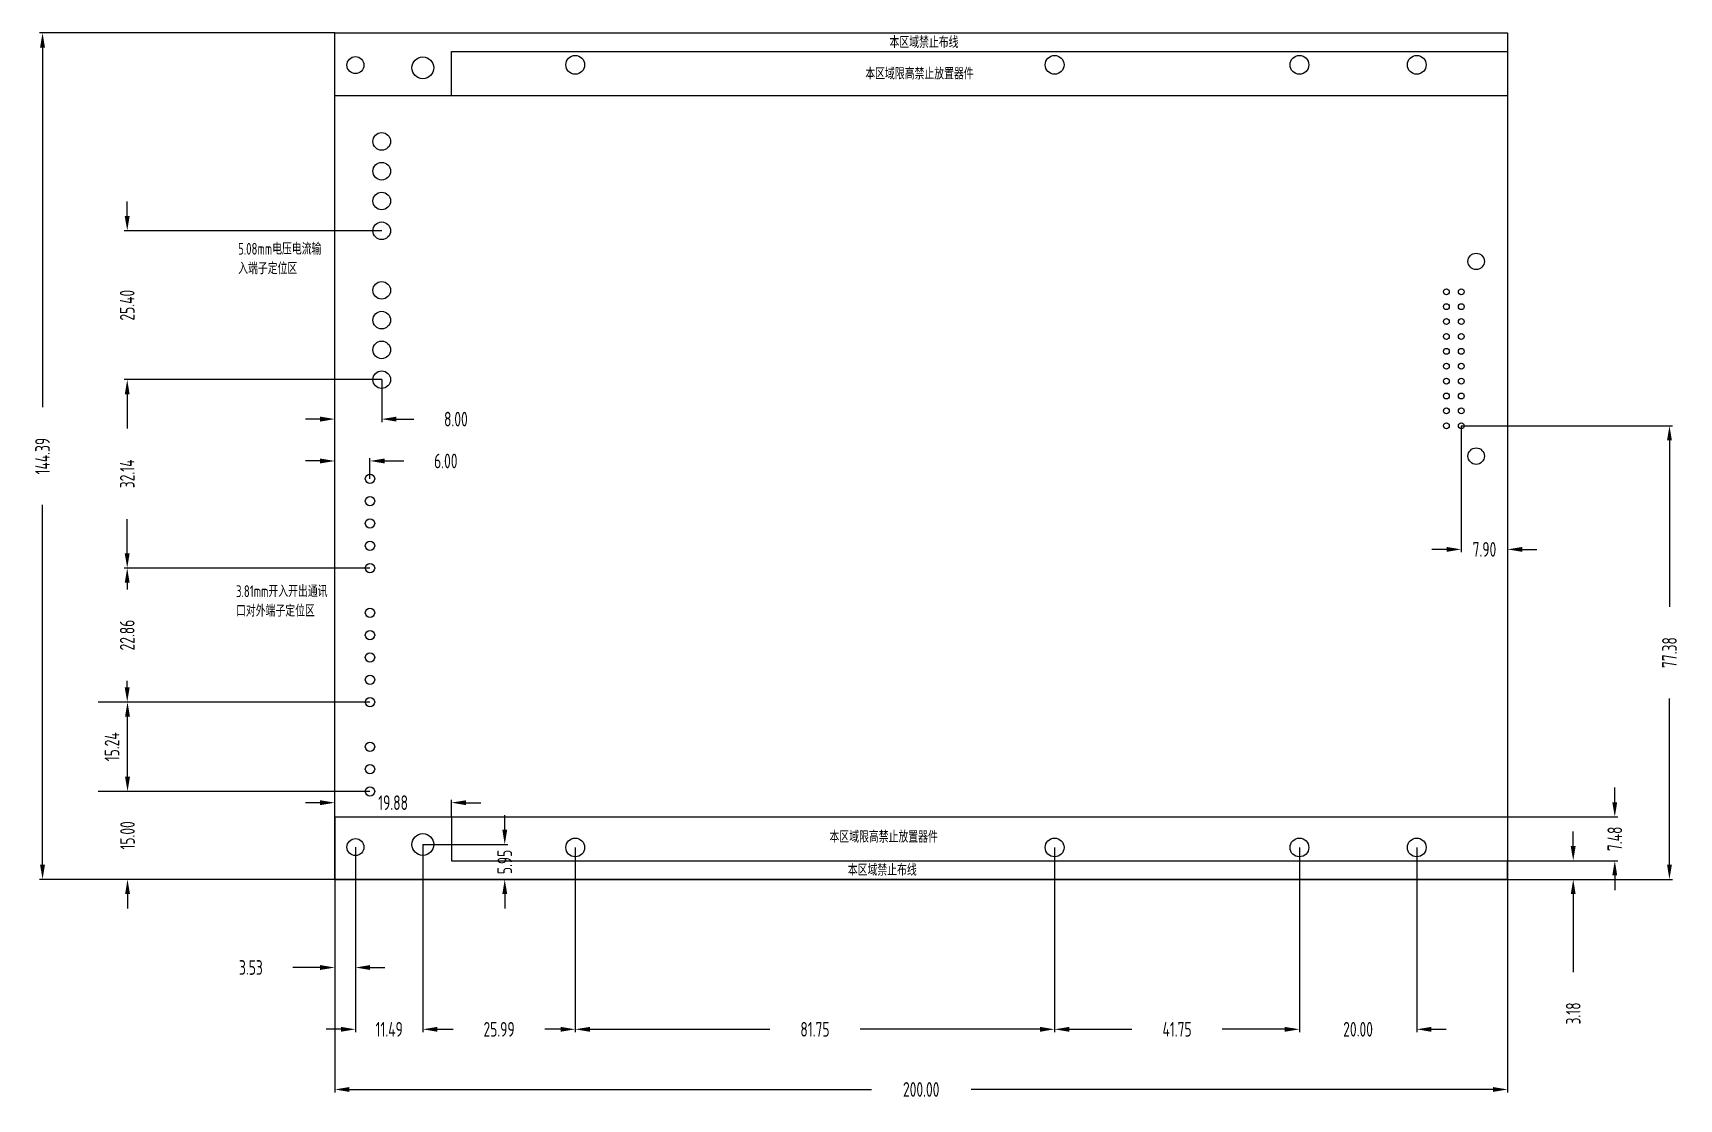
# Model space of a CAD drawing. Header units: millimetres. Extents: x -90 to 190, y -106 to 76.
import ezdxf

# ---------------------------------------------------------------- set-up
doc = ezdxf.new("R2010")
doc.units = ezdxf.units.MM
doc.header["$LTSCALE"] = 50
doc.header["$MEASUREMENT"] = 0
for name, color, linetype, plot in [('关键器件定位', 60, 'Continuous', False), ('外框层', 7, 'Continuous', False), ('开槽区', 50, 'Continuous', False)]:
    doc.layers.add(name, color=color, linetype=linetype, plot=plot)
doc.layers.add('文字说明层', color=6, linetype='Continuous')
doc.layers.add('禁布区', color=10, linetype='Continuous')
doc.styles.get("Standard").update_dxf_attribs({"font": 'tssdeng.shx', "width": 0.7, "bigfont": 'tssdchn.shx'})
doc.dimstyles.get("Standard").update_dxf_attribs({"dimscale": 50, "dimtxt": 0.05, "dimasz": 0.05, "dimexe": 0.01, "dimexo": 0, "dimgap": 0.1, "dimtad": 0, "dimzin": 0, "dimdsep": 46, "dimtxsty": 'Standard', "dimcen": 1, "dimdle": 1, "dimclrd": 3, "dimclre": 3, "dimclrt": 2, "dimadec": 0, "dimazin": 0, "dimtfac": 1, "dimtofl": 0, "dimtmove": 0, "dimatfit": 3, "dimfxl": 0, "dimtolj": 1, "dimtzin": 0, "dimlwd": 25, "dimlwe": 25, "dimarcsym": 0})

# ---------------------------------------------------------------- blocks, each defined once
blk = doc.blocks.new('*D18')
at = {"layer": 'Defpoints', "color": 3, "lineweight": 25, "transparency": 16777216}
for p, q in [((-38.9, -63.43), (-38.9, -84.29)), ((-35.37, -63.25), (-35.37, -84.29)), ((-41.4, -83.79), (-46.05, -83.79)), ((-32.87, -83.79), (-30.37, -83.79))]:
    blk.add_line(p, q, dxfattribs=at)
at = {"layer": 'Defpoints', "color": 0, "transparency": 16777216}
for p in [(-38.9, -63.43), (-35.37, -63.25), (-38.9, -83.79)]:
    blk.add_point(p, dxfattribs=at)
at = {"layer": 'Defpoints', "color": 3, "transparency": 16777216}
for points in [[(-41.4, -83.37), (-41.4, -84.21), (-38.9, -83.79)], [(-32.87, -83.37), (-32.87, -84.21), (-35.37, -83.79)]]:
    blk.add_solid(points, dxfattribs=at)
at = {"layer": 'Defpoints', "color": 2, "transparency": 16777216, "insert": (-53.21, -83.79), "char_height": 2.5, "attachment_point": 5}
blk.add_mtext('\\A1;3.53', dxfattribs=at)
blk = doc.blocks.new('*D20')
at = {"layer": 'Defpoints', "color": 3, "lineweight": 25, "transparency": 16777216}
for p, q in [((-35.37, -63.25), (-35.37, -94.83)), ((-23.89, -62.8), (-23.89, -94.83)), ((-37.87, -94.33), (-40.37, -94.33)), ((-21.39, -94.33), (-18.89, -94.33))]:
    blk.add_line(p, q, dxfattribs=at)
at = {"layer": 'Defpoints', "color": 0, "transparency": 16777216}
for p in [(-35.37, -63.25), (-23.89, -62.8), (-23.89, -94.33)]:
    blk.add_point(p, dxfattribs=at)
at = {"layer": 'Defpoints', "color": 3, "transparency": 16777216}
for points in [[(-37.87, -93.91), (-37.87, -94.75), (-35.37, -94.33)], [(-21.39, -93.91), (-21.39, -94.75), (-23.89, -94.33)]]:
    blk.add_solid(points, dxfattribs=at)
at = {"layer": 'Defpoints', "color": 2, "transparency": 16777216, "insert": (-29.63, -94.33), "char_height": 2.5, "attachment_point": 5}
blk.add_mtext('\\A1;11.49', dxfattribs=at)
blk = doc.blocks.new('*D21')
at = {"layer": 'Defpoints', "color": 3, "lineweight": 25, "transparency": 16777216}
for p, q in [((-38.9, -68.75), (-38.9, -105.09)), ((161.1, -68.75), (161.1, -105.09)), ((-36.4, -104.59), (52.6, -104.59)), ((158.6, -104.59), (69.6, -104.59))]:
    blk.add_line(p, q, dxfattribs=at)
at = {"layer": 'Defpoints', "color": 0, "transparency": 16777216}
for p in [(-38.9, -68.75), (161.1, -68.75), (161.1, -104.59)]:
    blk.add_point(p, dxfattribs=at)
at = {"layer": 'Defpoints', "color": 3, "transparency": 16777216}
for points in [[(-36.4, -104.18), (-36.4, -105.01), (-38.9, -104.59)], [(158.6, -104.18), (158.6, -105.01), (161.1, -104.59)]]:
    blk.add_solid(points, dxfattribs=at)
at = {"layer": 'Defpoints', "color": 2, "transparency": 16777216, "insert": (61.1, -104.59), "char_height": 2.5, "attachment_point": 5}
blk.add_mtext('\\A1;200.00', dxfattribs=at)
blk = doc.blocks.new('*D22')
at = {"layer": 'Defpoints', "color": 3, "lineweight": 25, "transparency": 16777216}
for p, q in [((-38.9, 75.64), (-89.24, 75.64)), ((-88.74, 73.14), (-88.74, 11.77)), ((-88.74, -66.25), (-88.74, -4.89)), ((-38.9, -68.75), (-89.24, -68.75))]:
    blk.add_line(p, q, dxfattribs=at)
at = {"layer": 'Defpoints', "color": 0, "transparency": 16777216}
for p in [(-88.74, 75.64), (-38.9, 75.64), (-38.9, -68.75)]:
    blk.add_point(p, dxfattribs=at)
at = {"layer": 'Defpoints', "color": 3, "transparency": 16777216}
for points in [[(-89.16, 73.14), (-88.32, 73.14), (-88.74, 75.64)], [(-89.16, -66.25), (-88.32, -66.25), (-88.74, -68.75)]]:
    blk.add_solid(points, dxfattribs=at)
at = {"layer": 'Defpoints', "color": 2, "transparency": 16777216, "insert": (-88.74, 3.44), "char_height": 2.5, "attachment_point": 5, "rotation": 90}
blk.add_mtext('\\A1;144.39', dxfattribs=at)
blk = doc.blocks.new('*D23')
at = {"layer": 'Defpoints', "color": 3, "lineweight": 25, "transparency": 16777216}
for p, q in [((-23.89, -62.8), (-23.89, -94.83)), ((2.1, -63.31), (2.1, -94.83)), ((-21.39, -94.33), (-18.69, -94.33)), ((-0.4, -94.33), (-3.1, -94.33))]:
    blk.add_line(p, q, dxfattribs=at)
at = {"layer": 'Defpoints', "color": 0, "transparency": 16777216}
for p in [(-23.89, -62.8), (2.1, -63.31), (2.1, -94.33)]:
    blk.add_point(p, dxfattribs=at)
at = {"layer": 'Defpoints', "color": 3, "transparency": 16777216}
for points in [[(-21.39, -93.92), (-21.39, -94.75), (-23.89, -94.33)], [(-0.4, -93.92), (-0.4, -94.75), (2.1, -94.33)]]:
    blk.add_solid(points, dxfattribs=at)
at = {"layer": 'Defpoints', "color": 2, "transparency": 16777216, "insert": (-10.89, -94.33), "char_height": 2.5, "attachment_point": 5}
blk.add_mtext('\\A1;25.99', dxfattribs=at)
blk = doc.blocks.new('*D24')
at = {"layer": 'Defpoints', "color": 3, "lineweight": 25, "transparency": 16777216}
for p, q in [((2.1, -63.31), (2.1, -94.83)), ((83.85, -63.31), (83.85, -94.83)), ((4.6, -94.33), (35.28, -94.33)), ((81.35, -94.33), (50.67, -94.33))]:
    blk.add_line(p, q, dxfattribs=at)
at = {"layer": 'Defpoints', "color": 0, "transparency": 16777216}
for p in [(2.1, -63.31), (83.85, -63.31), (2.1, -94.33)]:
    blk.add_point(p, dxfattribs=at)
at = {"layer": 'Defpoints', "color": 3, "transparency": 16777216}
for points in [[(4.6, -93.92), (4.6, -94.75), (2.1, -94.33)], [(81.35, -93.92), (81.35, -94.75), (83.85, -94.33)]]:
    blk.add_solid(points, dxfattribs=at)
at = {"layer": 'Defpoints', "color": 2, "transparency": 16777216, "insert": (42.98, -94.33), "char_height": 2.5, "attachment_point": 5}
blk.add_mtext('\\A1;81.75', dxfattribs=at)
blk = doc.blocks.new('*D25')
at = {"layer": 'Defpoints', "color": 3, "lineweight": 25, "transparency": 16777216}
for p, q in [((83.85, -63.31), (83.85, -94.83)), ((125.6, -63.31), (125.6, -94.83)), ((86.35, -94.33), (97.03, -94.33)), ((123.1, -94.33), (112.42, -94.33))]:
    blk.add_line(p, q, dxfattribs=at)
at = {"layer": 'Defpoints', "color": 0, "transparency": 16777216}
for p in [(83.85, -63.31), (125.6, -63.31), (83.85, -94.33)]:
    blk.add_point(p, dxfattribs=at)
at = {"layer": 'Defpoints', "color": 3, "transparency": 16777216}
for points in [[(86.35, -93.92), (86.35, -94.75), (83.85, -94.33)], [(123.1, -93.92), (123.1, -94.75), (125.6, -94.33)]]:
    blk.add_solid(points, dxfattribs=at)
at = {"layer": 'Defpoints', "color": 2, "transparency": 16777216, "insert": (104.73, -94.33), "char_height": 2.5, "attachment_point": 5}
blk.add_mtext('\\A1;41.75', dxfattribs=at)
blk = doc.blocks.new('*D26')
at = {"layer": 'Defpoints', "color": 3, "lineweight": 25, "transparency": 16777216}
for p, q in [((125.6, -63.31), (125.6, -94.83)), ((145.6, -63.31), (145.6, -94.83)), ((123.1, -94.33), (120.6, -94.33)), ((148.1, -94.33), (150.6, -94.33))]:
    blk.add_line(p, q, dxfattribs=at)
at = {"layer": 'Defpoints', "color": 0, "transparency": 16777216}
for p in [(125.6, -63.31), (145.6, -63.31), (145.6, -94.33)]:
    blk.add_point(p, dxfattribs=at)
at = {"layer": 'Defpoints', "color": 3, "transparency": 16777216}
for points in [[(123.1, -93.92), (123.1, -94.75), (125.6, -94.33)], [(148.1, -93.92), (148.1, -94.75), (145.6, -94.33)]]:
    blk.add_solid(points, dxfattribs=at)
at = {"layer": 'Defpoints', "color": 2, "transparency": 16777216, "insert": (135.6, -94.33), "char_height": 2.5, "attachment_point": 5}
blk.add_mtext('\\A1;20.00', dxfattribs=at)
blk = doc.blocks.new('*D27')
at = {"layer": 'Defpoints', "color": 3, "lineweight": 25, "transparency": 16777216}
for p, q in [((153.2, 8.62), (153.2, -12.96)), ((161.1, 8.62), (161.1, -12.96)), ((150.7, -12.46), (148.2, -12.46)), ((163.6, -12.46), (166.1, -12.46))]:
    blk.add_line(p, q, dxfattribs=at)
at = {"layer": 'Defpoints', "color": 0, "transparency": 16777216}
for p in [(153.2, 8.62), (161.1, 8.62), (161.1, -12.46)]:
    blk.add_point(p, dxfattribs=at)
at = {"layer": 'Defpoints', "color": 3, "transparency": 16777216}
for points in [[(150.7, -12.05), (150.7, -12.88), (153.2, -12.46)], [(163.6, -12.05), (163.6, -12.88), (161.1, -12.46)]]:
    blk.add_solid(points, dxfattribs=at)
at = {"layer": 'Defpoints', "color": 2, "transparency": 16777216, "insert": (157.15, -12.46), "char_height": 2.5, "attachment_point": 5}
blk.add_mtext('\\A1;7.90', dxfattribs=at)
blk = doc.blocks.new('*D28')
at = {"layer": 'Defpoints', "color": 3, "lineweight": 25, "transparency": 16777216}
for p, q in [((153.2, 8.62), (189.2, 8.62)), ((188.7, 6.12), (188.7, -22.24)), ((188.7, -66.25), (188.7, -37.89)), ((153.2, -68.75), (189.2, -68.75))]:
    blk.add_line(p, q, dxfattribs=at)
at = {"layer": 'Defpoints', "color": 0, "transparency": 16777216}
for p in [(153.2, 8.62), (153.2, -68.75), (188.7, -68.75)]:
    blk.add_point(p, dxfattribs=at)
at = {"layer": 'Defpoints', "color": 3, "transparency": 16777216}
for points in [[(188.29, 6.12), (189.12, 6.12), (188.7, 8.62)], [(188.29, -66.25), (189.12, -66.25), (188.7, -68.75)]]:
    blk.add_solid(points, dxfattribs=at)
at = {"layer": 'Defpoints', "color": 2, "transparency": 16777216, "insert": (188.7, -30.07), "char_height": 2.5, "attachment_point": 5, "rotation": 90}
blk.add_mtext('\\A1;77.38', dxfattribs=at)
blk = doc.blocks.new('*D29')
at = {"layer": 'Defpoints', "color": 3, "lineweight": 25, "transparency": 16777216}
for p, q in [((172.29, -63.08), (172.29, -60.58)), ((158.5, -65.58), (172.79, -65.58)), ((158.5, -68.75), (172.79, -68.75)), ((172.29, -71.25), (172.29, -84.6))]:
    blk.add_line(p, q, dxfattribs=at)
at = {"layer": 'Defpoints', "color": 0, "transparency": 16777216}
for p in [(158.5, -65.58), (172.29, -65.58), (158.5, -68.75)]:
    blk.add_point(p, dxfattribs=at)
at = {"layer": 'Defpoints', "color": 3, "transparency": 16777216}
for points in [[(171.87, -63.08), (172.7, -63.08), (172.29, -65.58)], [(171.87, -71.25), (172.7, -71.25), (172.29, -68.75)]]:
    blk.add_solid(points, dxfattribs=at)
at = {"layer": 'Defpoints', "color": 2, "transparency": 16777216, "insert": (172.29, -91.62), "char_height": 2.5, "attachment_point": 5, "rotation": 90}
blk.add_mtext('\\A1;3.18', dxfattribs=at)
blk = doc.blocks.new('*D31')
at = {"layer": 'Defpoints', "color": 3, "lineweight": 25, "transparency": 16777216}
for p, q in [((179.38, -55.6), (179.38, -53.1)), ((157.13, -58.1), (179.88, -58.1)), ((157.13, -65.58), (179.88, -65.58)), ((179.38, -68.08), (179.38, -70.58))]:
    blk.add_line(p, q, dxfattribs=at)
at = {"layer": 'Defpoints', "color": 0, "transparency": 16777216}
for p in [(157.13, -58.1), (179.38, -58.1), (157.13, -65.58)]:
    blk.add_point(p, dxfattribs=at)
at = {"layer": 'Defpoints', "color": 3, "transparency": 16777216}
for points in [[(178.96, -55.6), (179.79, -55.6), (179.38, -58.1)], [(178.96, -68.08), (179.79, -68.08), (179.38, -65.58)]]:
    blk.add_solid(points, dxfattribs=at)
at = {"layer": 'Defpoints', "color": 2, "transparency": 16777216, "insert": (179.38, -61.84), "char_height": 2.5, "attachment_point": 5, "rotation": 90}
blk.add_mtext('\\A1;7.48', dxfattribs=at)
blk = doc.blocks.new('*D35')
at = {"layer": 'Defpoints', "color": 3, "lineweight": 25, "transparency": 16777216}
for p, q in [((-74.25, -51.25), (-74.25, -48.75)), ((-32.9, -53.75), (-74.75, -53.75)), ((-32.9, -68.75), (-74.75, -68.75)), ((-74.25, -71.25), (-74.25, -73.75))]:
    blk.add_line(p, q, dxfattribs=at)
at = {"layer": 'Defpoints', "color": 0, "transparency": 16777216}
for p in [(-32.9, -53.75), (-74.25, -68.75), (-32.9, -68.75)]:
    blk.add_point(p, dxfattribs=at)
at = {"layer": 'Defpoints', "color": 3, "transparency": 16777216}
for points in [[(-74.66, -51.25), (-73.83, -51.25), (-74.25, -53.75)], [(-74.66, -71.25), (-73.83, -71.25), (-74.25, -68.75)]]:
    blk.add_solid(points, dxfattribs=at)
at = {"layer": 'Defpoints', "color": 2, "transparency": 16777216, "insert": (-74.25, -61.25), "char_height": 2.5, "attachment_point": 5, "rotation": 90}
blk.add_mtext('\\A1;15.00', dxfattribs=at)
blk = doc.blocks.new('*D37')
at = {"layer": 'Defpoints', "color": 3, "lineweight": 25, "transparency": 16777216}
for p, q in [((-32.9, -15.65), (-74.8, -15.65)), ((-74.3, -18.15), (-74.3, -19.29)), ((-74.3, -36.01), (-74.3, -34.88)), ((-32.9, -38.51), (-74.8, -38.51))]:
    blk.add_line(p, q, dxfattribs=at)
at = {"layer": 'Defpoints', "color": 0, "transparency": 16777216}
for p in [(-74.3, -15.65), (-32.9, -15.65), (-32.9, -38.51)]:
    blk.add_point(p, dxfattribs=at)
at = {"layer": 'Defpoints', "color": 3, "transparency": 16777216}
for points in [[(-74.72, -18.15), (-73.89, -18.15), (-74.3, -15.65)], [(-74.72, -36.01), (-73.89, -36.01), (-74.3, -38.51)]]:
    blk.add_solid(points, dxfattribs=at)
at = {"layer": 'Defpoints', "color": 2, "transparency": 16777216, "insert": (-74.3, -27.08), "char_height": 2.5, "attachment_point": 5, "rotation": 90}
blk.add_mtext('\\A1;22.86', dxfattribs=at)
blk = doc.blocks.new('*D40')
at = {"layer": 'Defpoints', "color": 3, "lineweight": 25, "transparency": 16777216}
for p, q in [((-30.9, 16.49), (-74.8, 16.49)), ((-74.3, 13.99), (-74.3, 8.14)), ((-74.3, -13.15), (-74.3, -7.31)), ((-32.9, -15.65), (-74.8, -15.65))]:
    blk.add_line(p, q, dxfattribs=at)
at = {"layer": 'Defpoints', "color": 0, "transparency": 16777216}
for p in [(-74.3, 16.49), (-30.9, 16.49), (-32.9, -15.65)]:
    blk.add_point(p, dxfattribs=at)
at = {"layer": 'Defpoints', "color": 3, "transparency": 16777216}
for points in [[(-74.72, 13.99), (-73.89, 13.99), (-74.3, 16.49)], [(-74.72, -13.15), (-73.89, -13.15), (-74.3, -15.65)]]:
    blk.add_solid(points, dxfattribs=at)
at = {"layer": 'Defpoints', "color": 2, "transparency": 16777216, "insert": (-74.3, 0.42), "char_height": 2.5, "attachment_point": 5, "rotation": 90}
blk.add_mtext('\\A1;32.14', dxfattribs=at)
blk = doc.blocks.new('*D41')
at = {"layer": 'Defpoints', "color": 3, "lineweight": 25, "transparency": 16777216}
for p, q in [((-74.3, 44.39), (-74.3, 46.89)), ((-30.9, 41.89), (-74.8, 41.89)), ((-30.9, 16.49), (-74.8, 16.49)), ((-74.3, 13.99), (-74.3, 11.49))]:
    blk.add_line(p, q, dxfattribs=at)
at = {"layer": 'Defpoints', "color": 0, "transparency": 16777216}
for p in [(-74.3, 41.89), (-30.9, 41.89), (-30.9, 16.49)]:
    blk.add_point(p, dxfattribs=at)
at = {"layer": 'Defpoints', "color": 3, "transparency": 16777216}
for points in [[(-74.72, 44.39), (-73.89, 44.39), (-74.3, 41.89)], [(-74.72, 13.99), (-73.89, 13.99), (-74.3, 16.49)]]:
    blk.add_solid(points, dxfattribs=at)
at = {"layer": 'Defpoints', "color": 2, "transparency": 16777216, "insert": (-74.3, 29.19), "char_height": 2.5, "attachment_point": 5, "rotation": 90}
blk.add_mtext('\\A1;25.40', dxfattribs=at)
blk = doc.blocks.new('*D43')
at = {"layer": 'Defpoints', "color": 3, "lineweight": 25, "transparency": 16777216}
for p, q in [((-30.9, 16.49), (-30.9, 9.26)), ((-41.4, 9.76), (-43.9, 9.76)), ((-38.9, 3.44), (-38.9, 10.26)), ((-28.4, 9.76), (-25.41, 9.76))]:
    blk.add_line(p, q, dxfattribs=at)
at = {"layer": 'Defpoints', "color": 0, "transparency": 16777216}
for p in [(-30.9, 16.49), (-38.9, 9.76), (-38.9, 3.44)]:
    blk.add_point(p, dxfattribs=at)
at = {"layer": 'Defpoints', "color": 3, "transparency": 16777216}
for points in [[(-41.4, 10.18), (-41.4, 9.34), (-38.9, 9.76)], [(-28.4, 10.18), (-28.4, 9.34), (-30.9, 9.76)]]:
    blk.add_solid(points, dxfattribs=at)
at = {"layer": 'Defpoints', "color": 2, "transparency": 16777216, "insert": (-18.25, 9.76), "char_height": 2.5, "attachment_point": 5}
blk.add_mtext('\\A1;8.00', dxfattribs=at)
blk = doc.blocks.new('*D45')
at = {"layer": 'Defpoints', "color": 3, "lineweight": 25, "transparency": 16777216}
for p, q in [((-38.9, -0.41), (-38.9, 3.12)), ((-32.9, -0.41), (-32.9, 3.12)), ((-41.4, 2.62), (-43.9, 2.62)), ((-30.4, 2.62), (-27.13, 2.62))]:
    blk.add_line(p, q, dxfattribs=at)
at = {"layer": 'Defpoints', "color": 0, "transparency": 16777216}
for p in [(-38.9, 2.62), (-38.9, -0.41), (-32.9, -0.41)]:
    blk.add_point(p, dxfattribs=at)
at = {"layer": 'Defpoints', "color": 3, "transparency": 16777216}
for points in [[(-41.4, 3.04), (-41.4, 2.2), (-38.9, 2.62)], [(-30.4, 3.04), (-30.4, 2.2), (-32.9, 2.62)]]:
    blk.add_solid(points, dxfattribs=at)
at = {"layer": 'Defpoints', "color": 2, "transparency": 16777216, "insert": (-19.97, 2.62), "char_height": 2.5, "attachment_point": 5}
blk.add_mtext('\\A1;6.00', dxfattribs=at)
blk = doc.blocks.new('*D46')
at = {"layer": 'Defpoints', "color": 3, "lineweight": 25, "transparency": 16777216}
for p, q in [((-9.92, -60.3), (-9.92, -57.8)), ((-23.89, -62.8), (-9.42, -62.8)), ((-35.37, -68.75), (-9.42, -68.75)), ((-9.92, -71.25), (-9.92, -73.75))]:
    blk.add_line(p, q, dxfattribs=at)
at = {"layer": 'Defpoints', "color": 0, "transparency": 16777216}
for p in [(-23.89, -62.8), (-9.92, -62.8), (-35.37, -68.75)]:
    blk.add_point(p, dxfattribs=at)
at = {"layer": 'Defpoints', "color": 3, "transparency": 16777216}
for points in [[(-10.33, -60.3), (-9.5, -60.3), (-9.92, -62.8)], [(-10.33, -71.25), (-9.5, -71.25), (-9.92, -68.75)]]:
    blk.add_solid(points, dxfattribs=at)
at = {"layer": 'Defpoints', "color": 2, "transparency": 16777216, "insert": (-9.92, -65.78), "char_height": 2.5, "attachment_point": 5, "rotation": 90}
blk.add_mtext('\\A1;5.95', dxfattribs=at)
blk = doc.blocks.new('*D47')
at = {"layer": 'Defpoints', "color": 3, "lineweight": 25, "transparency": 16777216}
for p, q in [((-41.4, -55.67), (-43.9, -55.67)), ((-38.9, -58.1), (-38.9, -55.17)), ((-19.02, -58.1), (-19.02, -55.17)), ((-16.52, -55.67), (-14.02, -55.67))]:
    blk.add_line(p, q, dxfattribs=at)
at = {"layer": 'Defpoints', "color": 0, "transparency": 16777216}
for p in [(-38.9, -55.67), (-38.9, -58.1), (-19.02, -58.1)]:
    blk.add_point(p, dxfattribs=at)
at = {"layer": 'Defpoints', "color": 3, "transparency": 16777216}
for points in [[(-41.4, -55.26), (-41.4, -56.09), (-38.9, -55.67)], [(-16.52, -55.26), (-16.52, -56.09), (-19.02, -55.67)]]:
    blk.add_solid(points, dxfattribs=at)
at = {"layer": 'Defpoints', "color": 2, "transparency": 16777216, "insert": (-28.96, -55.67), "char_height": 2.5, "attachment_point": 5}
blk.add_mtext('\\A1;19.88', dxfattribs=at)

msp = doc.modelspace()

# ---------------------------------------------------------------- linework, layer by layer
at = {"layer": 'Defpoints', "color": 3, "lineweight": 25}
for p, q in [((-45.482, -38.513), (-79.252, -38.513)), ((-37.898, -38.513), (-66.512, -38.513)), ((-74.252, -51.253), (-74.252, -41.013)), ((-45.482, -53.753), (-79.252, -53.753)), ((-37.898, -53.753), (-66.512, -53.753))]:
    msp.add_line(p, q, dxfattribs=at)
at = {"layer": 'Defpoints', "color": 3}
for points in [[(-74.669, -41.013), (-73.836, -41.013), (-74.252, -38.513)], [(-74.669, -51.253), (-73.836, -51.253), (-74.252, -53.753)]]:
    msp.add_solid(points, dxfattribs=at)
at = {"layer": '关键器件定位'}
for centre, radius in [((-30.898, 57.127), 1.5), ((-30.898, 52.047), 1.5), ((-30.898, 46.967), 1.5), ((-30.898, 41.887), 1.5), ((155.742, 36.663), 1.4), ((-30.898, 31.727), 1.5), ((150.662, 31.483), 0.5), ((153.202, 31.483), 0.5), ((-30.898, 26.647), 1.5), ((150.662, 28.943), 0.5), ((153.202, 28.943), 0.5), ((150.662, 26.403), 0.5), ((153.202, 26.403), 0.5), ((-30.898, 21.567), 1.5), ((150.662, 23.863), 0.5), ((153.202, 23.863), 0.5), ((150.662, 21.323), 0.5), ((153.202, 21.323), 0.5), ((-30.898, 16.487), 1.5), ((150.662, 18.783), 0.5), ((153.202, 18.783), 0.5), ((150.662, 16.243), 0.5), ((150.662, 13.703), 0.5), ((153.202, 16.243), 0.5), ((153.202, 13.703), 0.5), ((150.662, 11.163), 0.5), ((153.202, 11.163), 0.5), ((150.662, 8.623), 0.5), ((153.202, 8.623), 0.5), ((155.742, 3.443), 1.4), ((-32.898, -0.413), 0.8), ((-32.898, -4.223), 0.8), ((-32.898, -8.033), 0.8), ((-32.898, -11.843), 0.8), ((-32.898, -15.653), 0.8), ((-32.898, -23.273), 0.8), ((-32.898, -27.083), 0.8), ((-32.898, -30.893), 0.8), ((-32.898, -34.703), 0.8), ((-32.898, -38.513), 0.8), ((-32.898, -46.133), 0.8), ((-32.898, -49.943), 0.8), ((-32.898, -53.753), 0.8)]:
    msp.add_circle(centre, radius, dxfattribs=at)
at = {"layer": '外框层', "linetype": 'Continuous'}
msp.add_lwpolyline([(161.102, -68.753), (-38.898, -68.753), (-38.898, 75.639), (161.102, 75.639)], close=True, dxfattribs=at)
at = {"layer": '开槽区', "linetype": 'Continuous'}
for centre, radius in [((-35.373, 70.139), 1.451), ((-23.887, 69.689), 1.865), ((2.102, 70.197), 1.6), ((83.852, 70.197), 1.6), ((125.602, 70.197), 1.6), ((145.602, 70.197), 1.6), ((-23.887, -62.803), 1.865), ((2.102, -63.311), 1.6), ((83.852, -63.311), 1.6), ((125.602, -63.311), 1.6), ((145.602, -63.311), 1.6), ((-35.373, -63.253), 1.451)]:
    msp.add_circle(centre, radius, dxfattribs=at)
at = {"layer": '禁布区'}
for p, q in [((-38.898, 64.986), (-38.898, 75.639)), ((-38.898, 75.639), (161.102, 75.639)), ((161.102, 75.639), (161.102, 72.463)), ((-38.898, 64.986), (161.102, 64.986)), ((-38.898, -58.101), (-38.898, -68.753)), ((-38.898, -58.101), (161.102, -58.101)), ((161.102, -68.753), (161.102, -65.577)), ((-38.898, -68.753), (161.102, -68.753))]:
    msp.add_line(p, q, dxfattribs=at)
at = {"layer": '禁布区', "linetype": 'Continuous'}
for p, q in [((-19.015, 64.986), (-19.015, 72.463)), ((-19.015, 72.463), (161.102, 72.463)), ((-38.898, 64.986), (-19.015, 64.986)), ((-38.898, -58.101), (-19.015, -58.101)), ((-19.015, -58.101), (-19.015, -65.577)), ((-19.015, -65.577), (161.102, -65.577))]:
    msp.add_line(p, q, dxfattribs=at)

# ---------------------------------------------------------------- texts
at = {"layer": 'Defpoints', "color": 2, "insert": (-76.89, -46.133), "char_height": 2.5, "attachment_point": 5, "rotation": 90}
msp.add_mtext('\\A1;15.24', dxfattribs=at)
at = {"layer": '文字说明层', "char_height": 2, "attachment_point": 1}
for s, width, heights, insert in [('本区域禁止布线', 25.84235, [4.436], (55.698, 75.05)), ('本区域限高禁止放置器件', 25.84235, [4.436], (51.565, 69.692)), ('5.08mm电压电流输入端子定位区', 15.61943, [10.406], (-55.382, 39.812)), ('3.81mm开入开出通讯口对外端子定位区', 15.61943, [10.406], (-55.742, -18.595)), ('本区域限高禁止放置器件', 25.84235, [4.436], (45.463, -60.485)), ('本区域禁止布线', 25.84235, [4.436], (48.585, -66.145))]:
    msp.add_mtext_dynamic_manual_height_columns(s, width=width, gutter_width=1, heights=heights, dxfattribs=dict(at, insert=insert))

# ---------------------------------------------------------------- dimensions: what is measured, and where the dimension line sits
at = {"layer": 'Defpoints'}
for base, p1, p2, picture, middle in [((-88.74, 75.639), (-38.898, -68.753), (-38.898, 75.639), '*D22', (-88.74, 3.443)), ((-74.303, 41.887), (-30.898, 16.487), (-30.898, 41.887), '*D41', (-74.303, 29.187)), ((-74.303, 16.487), (-32.898, -15.653), (-30.898, 16.487), '*D40', (-74.303, 0.417)), ((188.702, -68.753), (153.202, 8.623), (153.202, -68.753), '*D28', (188.702, -30.065))]:
    dim = msp.add_linear_dim(base=base, p1=p1, p2=p2, angle=90, dimstyle='Standard', dxfattribs=at)
    dim.commit()
    dim.dimension.update_dxf_attribs({"geometry": picture, "text_midpoint": middle})
for base, p1, p2, picture, middle in [((-38.898, 9.761), (-30.898, 16.487), (-38.898, 3.443), '*D43', (-18.253, 9.761)), ((161.102, -12.464), (153.202, 8.623), (161.102, 8.623), '*D27', (157.152, -12.464)), ((-38.898, 2.618), (-32.898, -0.413), (-38.898, -0.413), '*D45', (-19.973, 2.618)), ((-38.89814, -83.79148), (-35.37313, -63.25324), (-38.89814, -63.42696), '*D18', (-53.20583, -83.79148)), ((-23.887, -94.33), (-35.373, -63.253), (-23.887, -62.803), '*D20', (-29.63, -94.33)), ((2.102, -94.332), (-23.887, -62.803), (2.102, -63.311), '*D23', (-10.893, -94.332)), ((145.602, -94.332), (125.602, -63.311), (145.602, -63.311), '*D26', (135.602, -94.332))]:
    dim = msp.add_linear_dim(base=base, p1=p1, p2=p2, dimstyle='Standard', dxfattribs=at)
    dim.commit()
    dim.dimension.update_dxf_attribs({"geometry": picture, "text_midpoint": middle, "dimtype": 160})
for base, p1, p2, picture, middle in [((-74.303, -15.653), (-32.898, -38.513), (-32.898, -15.653), '*D37', (-74.303, -27.083)), ((-74.248, -68.753), (-32.898, -53.753), (-32.898, -68.753), '*D35', (-74.248, -61.253)), ((179.376, -58.101), (157.132, -65.577), (157.132, -58.101), '*D31', (179.376, -61.839)), ((-9.915, -62.803), (-35.373, -68.753), (-23.887, -62.803), '*D46', (-9.915, -65.778)), ((172.286, -65.577), (158.497, -68.753), (158.497, -65.577), '*D29', (172.286, -91.616))]:
    dim = msp.add_linear_dim(base=base, p1=p1, p2=p2, angle=90, dimstyle='Standard', dxfattribs=at)
    dim.commit()
    dim.dimension.update_dxf_attribs({"geometry": picture, "text_midpoint": middle, "dimtype": 160})
for base, p1, p2, picture, middle in [((-38.898, -55.673), (-19.015, -58.101), (-38.898, -58.101), '*D47', (-28.957, -55.673)), ((2.102, -94.332), (83.852, -63.311), (2.102, -63.311), '*D24', (42.977, -94.332)), ((83.852, -94.332), (125.602, -63.311), (83.852, -63.311), '*D25', (104.727, -94.332)), ((161.102, -104.594), (-38.898, -68.753), (161.102, -68.753), '*D21', (61.102, -104.594))]:
    dim = msp.add_linear_dim(base=base, p1=p1, p2=p2, dimstyle='Standard', dxfattribs=at)
    dim.commit()
    dim.dimension.update_dxf_attribs({"geometry": picture, "text_midpoint": middle})

doc.saveas('drawing.dxf')
